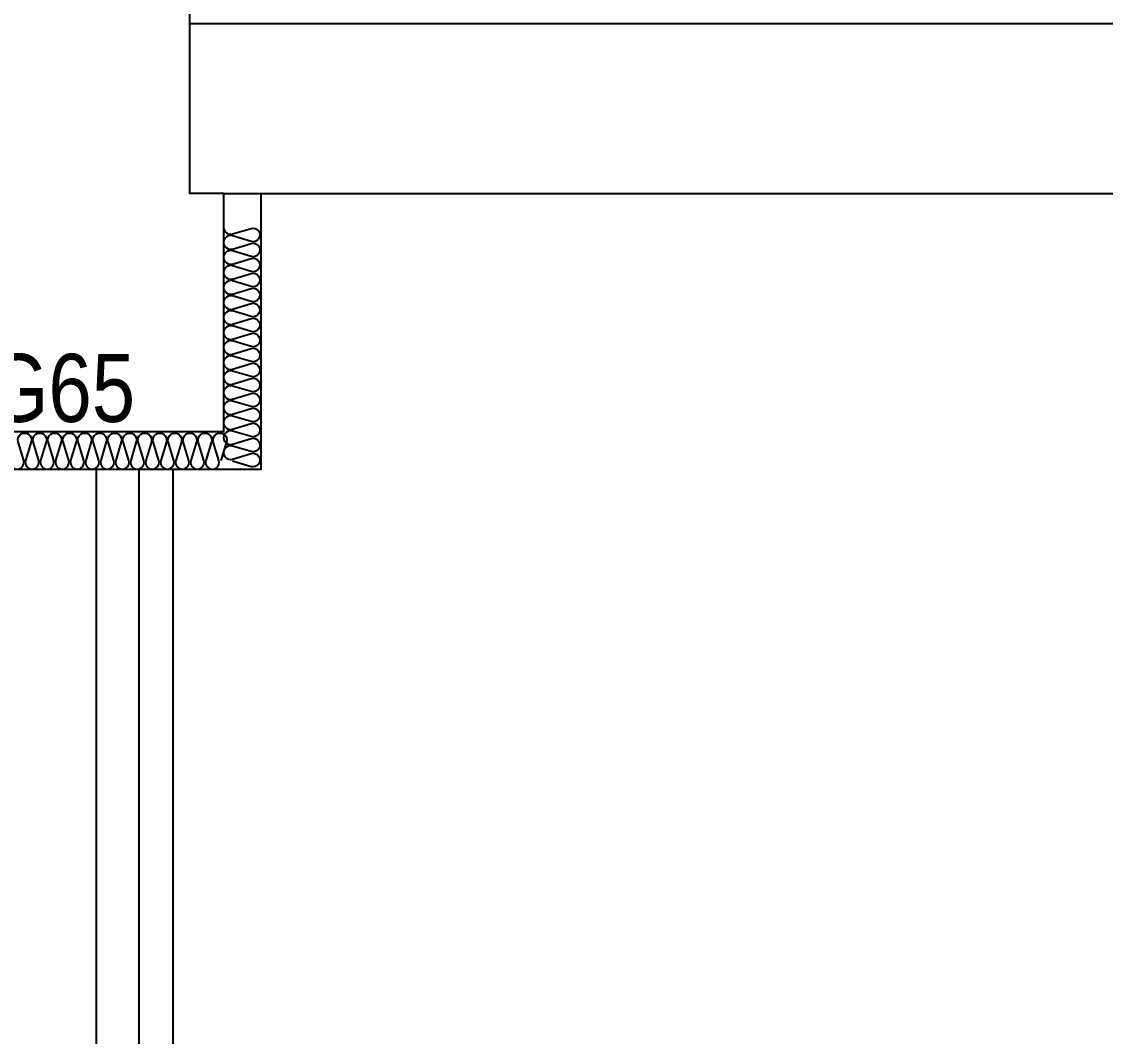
# Model space of a CAD drawing. Header units: millimetres. Extents: x 4754612 to 5801174, y 2368242 to 2777223.
# Drawn here: x 4951670 to 4954853, y 2614522 to 2617505 of the extents above; entities that cross this region are included whole.
import ezdxf
from ezdxf.enums import TextEntityAlignment as Align

# ---------------------------------------------------------------- set-up
doc = ezdxf.new("R2010")
doc.units = ezdxf.units.MM
doc.header["$LTSCALE"] = 1000
doc.layers.get('DEFPOINTS').update_dxf_attribs({"color": 151})
for name, color, linetype in [('A-ELE-8', 8, 'Continuous'), ('CON', 2, 'Continuous'), ('INS', 251, 'Continuous'), ('그라스울판넬', 7, 'Continuous')]:
    doc.layers.add(name, color=color, linetype=linetype)
doc.styles.add('A.NARROW', font='ARIALN.TTF')

msp = doc.modelspace()

# ---------------------------------------------------------------- linework, layer by layer
at = {"layer": 'A-ELE-8'}
msp.add_line((4952113.3, 2616189.621), (4952113.3, 2607749.621), dxfattribs=at)
at = {"layer": 'CON'}
for p, q in [((4952163.3, 2617499.621), (4962063.3, 2617499.621)), ((4952263.3, 2616999.621), (4962063.3, 2616999.621))]:
    msp.add_line(p, q, dxfattribs=at)
msp.add_lwpolyline([(4951063.3, 2617229.621), (4951063.3, 2616299.621), (4952263.3, 2616299.621), (4952263.3, 2616999.621), (4952163.3, 2616999.621), (4952163.3, 2617649.621), (4951163.3, 2617649.621), (4951163.3, 2617229.621)], close=True, dxfattribs=at)
at = {"layer": 'INS'}
msp.add_lwpolyline([(4950953.3, 2617119.621), (4950953.3, 2616189.621), (4952373.3, 2616189.621), (4952373.3, 2616999.621)], dxfattribs=at)
for points in [[(4952262.806, 2616899.621, 0.49962438), (4952288.6, 2616880.492), (4952343.388, 2616896.929, -1.34), (4952343.388, 2616858.429), (4952288.6, 2616874.866), (4952288.6, 2616874.866, 1.34), (4952288.6, 2616836.366), (4952343.388, 2616852.803, -1.34), (4952343.388, 2616814.303), (4952288.6, 2616830.74), (4952288.6, 2616830.74, 1.34), (4952288.6, 2616792.24), (4952343.388, 2616808.677, -1.34), (4952343.388, 2616770.177), (4952288.6, 2616786.614), (4952288.6, 2616786.614, 1.34), (4952288.6, 2616748.114), (4952343.388, 2616764.551, -1.34), (4952343.388, 2616726.051), (4952288.6, 2616742.488), (4952288.6, 2616742.488, 1.34), (4952288.6, 2616703.988), (4952343.388, 2616720.425, -1.34), (4952343.388, 2616681.925), (4952288.6, 2616698.362), (4952288.6, 2616698.362, 1.34), (4952288.6, 2616659.862), (4952343.388, 2616676.299, -1.34), (4952343.388, 2616637.799), (4952288.6, 2616654.236), (4952288.6, 2616654.236, 1.34), (4952288.6, 2616615.736), (4952343.388, 2616632.173, -1.34), (4952343.388, 2616593.673), (4952288.6, 2616610.11), (4952288.6, 2616610.11, 1.34), (4952288.6, 2616571.61), (4952343.388, 2616588.047, -1.34), (4952343.388, 2616549.547), (4952288.6, 2616565.984), (4952288.6, 2616565.984, 1.34), (4952288.6, 2616527.484), (4952343.388, 2616543.921, -1.34), (4952343.388, 2616505.421), (4952288.6, 2616521.858), (4952288.6, 2616521.858, 1.34), (4952288.6, 2616483.358), (4952343.388, 2616499.795, -1.34), (4952343.388, 2616461.295), (4952288.6, 2616477.732), (4952288.6, 2616477.732, 1.34), (4952288.6, 2616439.232), (4952343.388, 2616455.669, -1.34), (4952343.388, 2616417.169), (4952288.6, 2616433.606), (4952288.6, 2616433.606, 1.34), (4952288.6, 2616395.106), (4952343.388, 2616411.543, -1.34), (4952343.388, 2616373.043), (4952288.6, 2616389.48), (4952288.6, 2616389.48, 1.34), (4952288.6, 2616350.98), (4952343.388, 2616367.417, -1.34), (4952343.388, 2616328.917), (4952288.6, 2616345.354), (4952288.6, 2616345.354, 1.34), (4952288.6, 2616306.854), (4952343.388, 2616323.291, -1.34), (4952343.388, 2616284.791), (4952288.6, 2616301.228), (4952288.6, 2616301.228, 1.34), (4952288.6, 2616262.728), (4952343.388, 2616279.165, -1.34), (4952343.388, 2616240.665), (4952288.6, 2616257.102), (4952288.6, 2616257.102, 1.34), (4952288.6, 2616218.602), (4952343.388, 2616235.039, -1.34), (4952343.388, 2616196.539), (4952288.6, 2616212.976)], [(4951636.938, 2616214.921, 1.34), (4951675.438, 2616214.921), (4951659.001, 2616269.709, -1.34), (4951697.501, 2616269.709), (4951681.064, 2616214.921), (4951681.064, 2616214.921, 1.34), (4951719.564, 2616214.921), (4951703.127, 2616269.709, -1.34), (4951741.627, 2616269.709), (4951725.19, 2616214.921), (4951725.19, 2616214.921, 1.34), (4951763.69, 2616214.921), (4951747.253, 2616269.709, -1.34), (4951785.753, 2616269.709), (4951769.316, 2616214.921), (4951769.316, 2616214.921, 1.34), (4951807.816, 2616214.921), (4951791.379, 2616269.709, -1.34), (4951829.879, 2616269.709), (4951813.442, 2616214.921), (4951813.442, 2616214.921, 1.34), (4951851.942, 2616214.921), (4951835.505, 2616269.709, -1.34), (4951874.005, 2616269.709), (4951857.568, 2616214.921), (4951857.568, 2616214.921, 1.34), (4951896.068, 2616214.921), (4951879.63, 2616269.709, -1.34), (4951918.13, 2616269.709), (4951901.693, 2616214.921), (4951901.693, 2616214.921, 1.34), (4951940.193, 2616214.921), (4951923.756, 2616269.709, -1.34), (4951962.256, 2616269.709), (4951945.819, 2616214.921), (4951945.819, 2616214.921, 1.34), (4951984.319, 2616214.921), (4951967.882, 2616269.709, -1.34), (4952006.382, 2616269.709), (4951989.945, 2616214.921), (4951989.945, 2616214.921, 1.34), (4952028.445, 2616214.921), (4952012.008, 2616269.709, -1.34), (4952050.508, 2616269.709), (4952034.071, 2616214.921), (4952034.071, 2616214.921, 1.34), (4952072.571, 2616214.921), (4952056.134, 2616269.709, -1.34), (4952094.634, 2616269.709), (4952078.197, 2616214.921), (4952078.197, 2616214.921, 1.34), (4952116.697, 2616214.921), (4952100.26, 2616269.709, -1.34), (4952138.76, 2616269.709), (4952122.323, 2616214.921), (4952122.323, 2616214.921, 1.34), (4952160.823, 2616214.921), (4952144.386, 2616269.709, -1.34), (4952182.886, 2616269.709), (4952166.449, 2616214.921), (4952166.449, 2616214.921, 1.34), (4952204.949, 2616214.921), (4952188.512, 2616269.709, -1.34), (4952227.012, 2616269.709), (4952210.575, 2616214.921), (4952210.575, 2616214.921, 1.34), (4952249.075, 2616214.921), (4952232.638, 2616269.709, -1.34), (4952271.138, 2616269.709), (4952254.701, 2616214.921)]]:
    msp.add_lwpolyline(points, format="xyb", dxfattribs=at)
at = {"layer": '그라스울판넬'}
for p, q in [((4951888.3, 2616189.621), (4951888.3, 2612749.621)), ((4952013.3, 2616189.621), (4952013.3, 2612749.621))]:
    msp.add_line(p, q, dxfattribs=at)

# ---------------------------------------------------------------- texts
at = {"layer": 'DEFPOINTS', "style": 'A.NARROW'}
msp.add_text('PSG65', height=200, dxfattribs=at).set_placement((4951264.344, 2616427.996, 0), align=Align.MIDDLE_LEFT)

doc.saveas('drawing.dxf')
